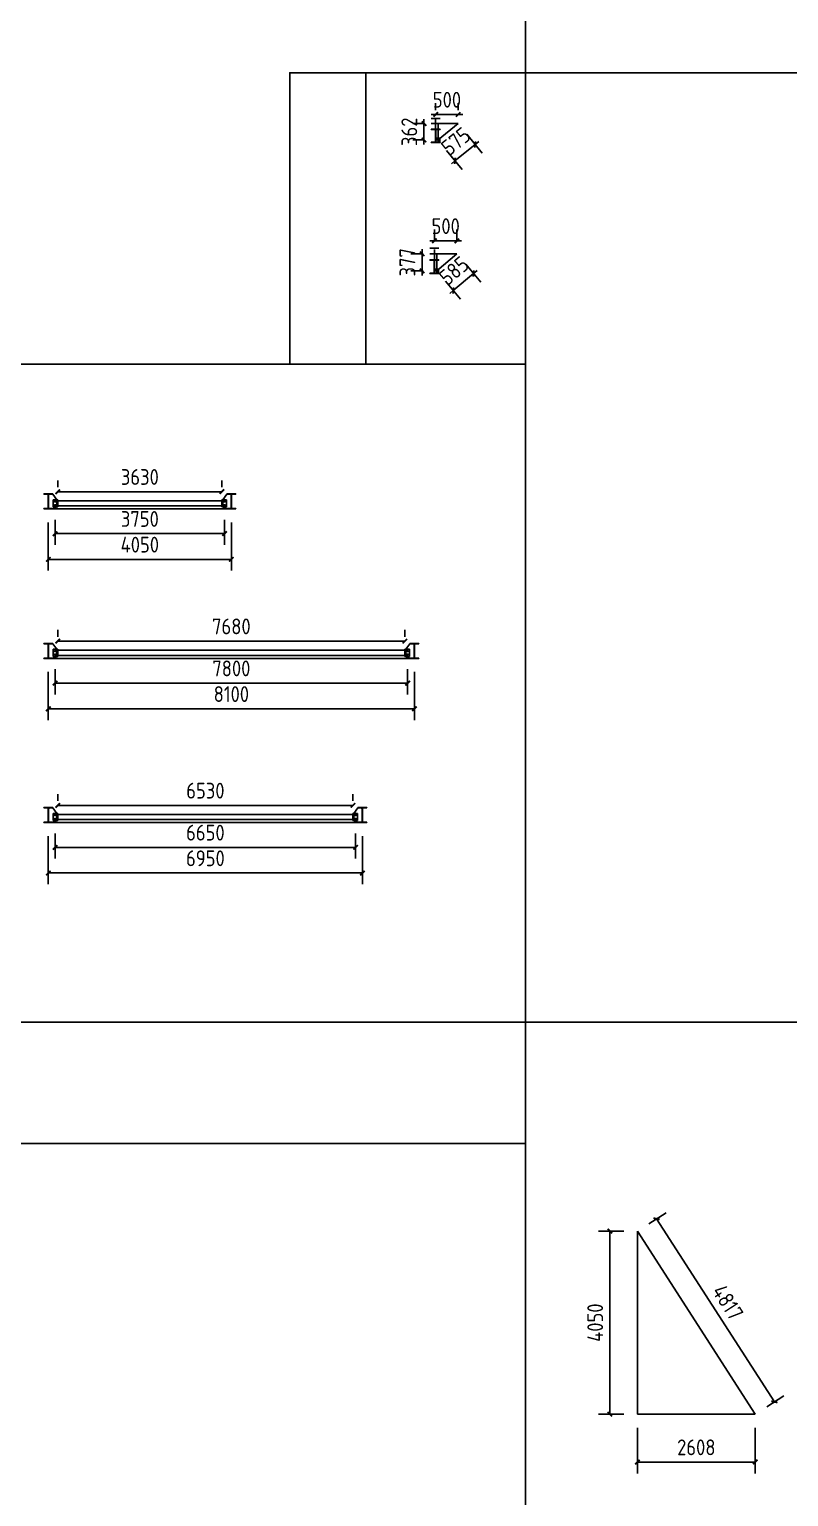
# Model space of a CAD drawing. Extents: x 533809 to 747315, y -17138 to 180511.
# Drawn here: x 555160 to 571960, y 98366 to 130824 of the extents above; entities that cross this region are included whole.
import ezdxf

# ---------------------------------------------------------------- set-up
doc = ezdxf.new("R2010")
doc.units = 0
doc.header["$LTSCALE"] = 1000
doc.header["$MEASUREMENT"] = 0
doc.linetypes.add('DASH', pattern=[0.35, 0.25, -0.1])
doc.styles.get("Standard").update_dxf_attribs({"font": 'gbenor.shx', "bigfont": 'gbcbig.shx'})
doc.dimstyles.get("Standard").update_dxf_attribs({"dimscale": 100, "dimtxt": 3.5, "dimasz": 1, "dimexe": 2.5, "dimexo": 3, "dimgap": 1.5, "dimtad": 1, "dimdec": 0, "dimzin": 0, "dimdsep": 46, "dimtxsty": 'Standard', "dimblk": 'ARCHTICK', "dimcen": 0.09, "dimadec": 0, "dimazin": 0, "dimtfac": 1, "dimtdec": 0, "dimtix": 1, "dimtmove": 2, "dimatfit": 3, "dimfxl": 1, "dimtolj": 1, "dimtzin": 0, "dimarcsym": 0})

# ---------------------------------------------------------------- blocks, each defined once
blk = doc.blocks.new('_ArchTick')
at = {"color": 0, "linetype": 'ByBlock', "const_width": 0.4}
blk.add_lwpolyline([(-0.5, -0.5), (0.5, 0.5)], dxfattribs=at)
blk = doc.blocks.new('*D2058')
at = {"color": 0, "lineweight": -2}
for p, q in [((563850, 125859), (563850, 125959)), ((563875, 125859), (563600, 125859)), ((563850, 125482), (563850, 125859)), ((563875, 125482), (563600, 125482)), ((563850, 125482), (563850, 125382))]:
    blk.add_line(p, q, dxfattribs=at)
at = {"layer": 'Defpoints', "color": 0}
for p in [(563850, 125859), (564175, 125859), (564175, 125482)]:
    blk.add_point(p, dxfattribs=at)
at = {"color": 0, "lineweight": -2, "xscale": 100, "yscale": 100, "zscale": 100}
for p, rotation in [((563850, 125859), 270), ((563850, 125482), 90)]:
    blk.add_blockref('_ArchTick', p, dxfattribs=dict(at, rotation=rotation))
at = {"color": 0, "insert": (563525, 125671), "char_height": 350, "attachment_point": 5, "rotation": 90}
blk.add_mtext('\\A1;377', dxfattribs=at)
blk = doc.blocks.new('*D2059')
at = {"color": 0, "lineweight": -2}
for p, q in [((564122, 126159), (564122, 126395)), ((564622, 126159), (564622, 126395)), ((564122, 126145), (564022, 126145)), ((564122, 126145), (564622, 126145)), ((564622, 126145), (564722, 126145))]:
    blk.add_line(p, q, dxfattribs=at)
at = {"layer": 'Defpoints', "color": 0}
for p in [(564622, 126145), (564122, 125859), (564622, 125859)]:
    blk.add_point(p, dxfattribs=at)
at = {"color": 0, "lineweight": -2, "xscale": 100, "yscale": 100, "zscale": 100}
blk.add_blockref('_ArchTick', (564122, 126145), dxfattribs=at)
at = {"color": 0, "lineweight": -2, "xscale": 100, "yscale": 100, "zscale": 100, "rotation": 180}
blk.add_blockref('_ArchTick', (564622, 126145), dxfattribs=at)
at = {"color": 0, "insert": (564372, 126470), "char_height": 350, "attachment_point": 5}
blk.add_mtext('\\A1;500', dxfattribs=at)
blk = doc.blocks.new('*D2060')
at = {"color": 0, "lineweight": -2}
for p, q in [((564816, 125630), (565150, 125234)), ((564988, 125425), (564541, 125048)), ((564988, 125425), (565065, 125490)), ((564369, 125253), (564703, 124857)), ((564541, 125048), (564465, 124984))]:
    blk.add_line(p, q, dxfattribs=at)
at = {"layer": 'Defpoints', "color": 0}
for p in [(564622, 125859), (564175, 125482), (564541, 125048)]:
    blk.add_point(p, dxfattribs=at)
at = {"color": 0, "lineweight": -2, "xscale": 100, "yscale": 100, "zscale": 100}
for p, rotation in [((564988, 125425), 220.1442984896703), ((564541, 125048), 40.14429848967026)]:
    blk.add_blockref('_ArchTick', p, dxfattribs=dict(at, rotation=rotation))
at = {"color": 0, "insert": (564555, 125485), "char_height": 350, "attachment_point": 5, "rotation": 40.1443}
blk.add_mtext('\\A1;585', dxfattribs=at)
blk = doc.blocks.new('*D2061')
at = {"color": 0, "lineweight": -2}
for p, q in [((564150, 129039), (564150, 129191)), ((564650, 129039), (564650, 129191)), ((564150, 128941), (564050, 128941)), ((564150, 128941), (564650, 128941)), ((564650, 128941), (564750, 128941))]:
    blk.add_line(p, q, dxfattribs=at)
at = {"layer": 'Defpoints', "color": 0}
for p in [(564650, 128941), (564150, 128739), (564650, 128739)]:
    blk.add_point(p, dxfattribs=at)
at = {"color": 0, "lineweight": -2, "xscale": 100, "yscale": 100, "zscale": 100}
blk.add_blockref('_ArchTick', (564150, 128941), dxfattribs=at)
at = {"color": 0, "lineweight": -2, "xscale": 100, "yscale": 100, "zscale": 100, "rotation": 180}
blk.add_blockref('_ArchTick', (564650, 128941), dxfattribs=at)
at = {"color": 0, "insert": (564400, 129266), "char_height": 350, "attachment_point": 5}
blk.add_mtext('\\A1;500', dxfattribs=at)
blk = doc.blocks.new('*D2062')
at = {"color": 0, "lineweight": -2}
for p, q in [((565024, 128277), (564577, 127915)), ((564839, 128506), (565182, 128083)), ((565024, 128277), (565102, 128340)), ((564392, 128144), (564735, 127721)), ((564577, 127915), (564500, 127852))]:
    blk.add_line(p, q, dxfattribs=at)
at = {"layer": 'Defpoints', "color": 0}
for p in [(564650, 128739), (564203, 128377), (564577, 127915)]:
    blk.add_point(p, dxfattribs=at)
at = {"color": 0, "lineweight": -2, "xscale": 100, "yscale": 100, "zscale": 100}
for p, rotation in [((565024, 128277), 219.0020542919071), ((564577, 127915), 39.00205429190709)]:
    blk.add_blockref('_ArchTick', p, dxfattribs=dict(at, rotation=rotation))
at = {"color": 0, "insert": (564596, 128349), "char_height": 350, "attachment_point": 5, "rotation": 39.0021}
blk.add_mtext('\\A1;575', dxfattribs=at)
blk = doc.blocks.new('*D2063')
at = {"color": 0, "lineweight": -2}
for p, q in [((563903, 128739), (563642, 128739)), ((563892, 128739), (563892, 128839)), ((563892, 128377), (563892, 128739)), ((563903, 128377), (563642, 128377)), ((563892, 128377), (563892, 128277))]:
    blk.add_line(p, q, dxfattribs=at)
at = {"layer": 'Defpoints', "color": 0}
for p in [(563892, 128739), (564203, 128739), (564203, 128377)]:
    blk.add_point(p, dxfattribs=at)
at = {"color": 0, "lineweight": -2, "xscale": 100, "yscale": 100, "zscale": 100}
for p, rotation in [((563892, 128739), 270), ((563892, 128377), 90)]:
    blk.add_blockref('_ArchTick', p, dxfattribs=dict(at, rotation=rotation))
at = {"color": 0, "insert": (563567, 128558), "char_height": 350, "attachment_point": 5, "rotation": 90}
blk.add_mtext('\\A1;362', dxfattribs=at)
blk = doc.blocks.new('*D2071')
at = {"color": 0, "lineweight": -2}
for p, q in [((568313, 104240), (567755, 104240)), ((568005, 100190), (568005, 104240)), ((568313, 100190), (567755, 100190))]:
    blk.add_line(p, q, dxfattribs=at)
at = {"layer": 'Defpoints', "color": 0}
for p in [(568005, 104240), (568613, 104240), (568613, 100190)]:
    blk.add_point(p, dxfattribs=at)
at = {"color": 0, "lineweight": -2, "xscale": 100, "yscale": 100, "zscale": 100}
for p, rotation in [((568005, 104240), 90), ((568005, 100190), 270)]:
    blk.add_blockref('_ArchTick', p, dxfattribs=dict(at, rotation=rotation))
at = {"color": 0, "insert": (567680, 102215), "char_height": 350, "attachment_point": 5, "rotation": 90}
blk.add_mtext('\\A1;4050', dxfattribs=at)
blk = doc.blocks.new('*D2072')
at = {"color": 0, "lineweight": -2}
for p, q in [((568613, 99890), (568613, 98882)), ((571221, 99890), (571221, 98882)), ((571221, 99132), (568613, 99132))]:
    blk.add_line(p, q, dxfattribs=at)
at = {"layer": 'Defpoints', "color": 0}
for p in [(568613, 100190), (571221, 100190), (568613, 99132)]:
    blk.add_point(p, dxfattribs=at)
at = {"color": 0, "lineweight": -2, "xscale": 100, "yscale": 100, "zscale": 100, "rotation": 180}
blk.add_blockref('_ArchTick', (568613, 99132), dxfattribs=at)
at = {"color": 0, "lineweight": -2, "xscale": 100, "yscale": 100, "zscale": 100}
blk.add_blockref('_ArchTick', (571221, 99132), dxfattribs=at)
at = {"color": 0, "insert": (569917, 99457), "char_height": 350, "attachment_point": 5}
blk.add_mtext('\\A1;2608', dxfattribs=at)
blk = doc.blocks.new('*D2073')
at = {"color": 0, "lineweight": -2}
for p, q in [((568866, 104403), (569247, 104648)), ((571645, 100463), (569037, 104513)), ((571474, 100353), (571855, 100598))]:
    blk.add_line(p, q, dxfattribs=at)
at = {"layer": 'Defpoints', "color": 0}
for p in [(568613, 104240), (569037, 104513), (571221, 100190)]:
    blk.add_point(p, dxfattribs=at)
at = {"color": 0, "lineweight": -2, "xscale": 100, "yscale": 100, "zscale": 100}
for p, rotation in [((569037, 104513), 122.7795352281228), ((571645, 100463), 302.7795352281228)]:
    blk.add_blockref('_ArchTick', p, dxfattribs=dict(at, rotation=rotation))
at = {"color": 0, "insert": (570614, 102664), "char_height": 350, "attachment_point": 5, "rotation": 302.7795}
blk.add_mtext('\\A1;4817', dxfattribs=at)
blk = doc.blocks.new('*D2246')
at = {"color": 0, "lineweight": -2}
for p, q in [((555790, 120695), (555790, 120847)), ((559420, 120695), (559420, 120847)), ((555790, 120597), (559420, 120597))]:
    blk.add_line(p, q, dxfattribs=at)
at = {"layer": 'Defpoints', "color": 0}
for p in [(559420, 120597), (555790, 120395), (559420, 120395)]:
    blk.add_point(p, dxfattribs=at)
at = {"color": 0, "lineweight": -2, "xscale": 100, "yscale": 100, "zscale": 100, "rotation": 180}
blk.add_blockref('_ArchTick', (555790, 120597), dxfattribs=at)
at = {"color": 0, "lineweight": -2, "xscale": 100, "yscale": 100, "zscale": 100}
blk.add_blockref('_ArchTick', (559420, 120597), dxfattribs=at)
at = {"color": 0, "insert": (557605, 120922), "char_height": 350, "attachment_point": 5}
blk.add_mtext('\\A1;3630', dxfattribs=at)
blk = doc.blocks.new('*D2247')
at = {"color": 0, "lineweight": -2}
for p, q in [((555580, 119914), (555580, 118850)), ((559630, 119914), (559630, 118850)), ((555580, 119100), (559630, 119100))]:
    blk.add_line(p, q, dxfattribs=at)
at = {"layer": 'Defpoints', "color": 0}
for p in [(555580, 120214), (559630, 120214), (559630, 119100)]:
    blk.add_point(p, dxfattribs=at)
at = {"color": 0, "lineweight": -2, "xscale": 100, "yscale": 100, "zscale": 100, "rotation": 180}
blk.add_blockref('_ArchTick', (555580, 119100), dxfattribs=at)
at = {"color": 0, "lineweight": -2, "xscale": 100, "yscale": 100, "zscale": 100}
blk.add_blockref('_ArchTick', (559630, 119100), dxfattribs=at)
at = {"color": 0, "insert": (557605, 119425), "char_height": 350, "attachment_point": 5}
blk.add_mtext('\\A1;4050', dxfattribs=at)
blk = doc.blocks.new('*D2248')
at = {"color": 0, "lineweight": -2}
for p, q in [((555730, 119974), (555730, 119418)), ((559480, 119974), (559480, 119418)), ((555730, 119668), (559480, 119668))]:
    blk.add_line(p, q, dxfattribs=at)
at = {"layer": 'Defpoints', "color": 0}
for p in [(555730, 120274), (559480, 120274), (559480, 119668)]:
    blk.add_point(p, dxfattribs=at)
at = {"color": 0, "lineweight": -2, "xscale": 100, "yscale": 100, "zscale": 100, "rotation": 180}
blk.add_blockref('_ArchTick', (555730, 119668), dxfattribs=at)
at = {"color": 0, "lineweight": -2, "xscale": 100, "yscale": 100, "zscale": 100}
blk.add_blockref('_ArchTick', (559480, 119668), dxfattribs=at)
at = {"color": 0, "insert": (557605, 119993), "char_height": 350, "attachment_point": 5}
blk.add_mtext('\\A1;3750', dxfattribs=at)
blk = doc.blocks.new('*D2249')
at = {"color": 0, "lineweight": -2}
for p, q in [((555790, 117389), (555790, 117541)), ((563470, 117389), (563470, 117541)), ((555790, 117291), (563470, 117291))]:
    blk.add_line(p, q, dxfattribs=at)
at = {"layer": 'Defpoints', "color": 0}
for p in [(563470, 117291), (555790, 117089), (563470, 117089)]:
    blk.add_point(p, dxfattribs=at)
at = {"color": 0, "lineweight": -2, "xscale": 100, "yscale": 100, "zscale": 100, "rotation": 180}
blk.add_blockref('_ArchTick', (555790, 117291), dxfattribs=at)
at = {"color": 0, "lineweight": -2, "xscale": 100, "yscale": 100, "zscale": 100}
blk.add_blockref('_ArchTick', (563470, 117291), dxfattribs=at)
at = {"color": 0, "insert": (559630, 117616), "char_height": 350, "attachment_point": 5}
blk.add_mtext('\\A1;7680', dxfattribs=at)
blk = doc.blocks.new('*D2250')
at = {"color": 0, "lineweight": -2}
for p, q in [((555580, 116608), (555580, 115544)), ((563680, 116608), (563680, 115544)), ((555580, 115794), (563680, 115794))]:
    blk.add_line(p, q, dxfattribs=at)
at = {"layer": 'Defpoints', "color": 0}
for p in [(555580, 116908), (563680, 116908), (563680, 115794)]:
    blk.add_point(p, dxfattribs=at)
at = {"color": 0, "lineweight": -2, "xscale": 100, "yscale": 100, "zscale": 100, "rotation": 180}
blk.add_blockref('_ArchTick', (555580, 115794), dxfattribs=at)
at = {"color": 0, "lineweight": -2, "xscale": 100, "yscale": 100, "zscale": 100}
blk.add_blockref('_ArchTick', (563680, 115794), dxfattribs=at)
at = {"color": 0, "insert": (559630, 116119), "char_height": 350, "attachment_point": 5}
blk.add_mtext('\\A1;8100', dxfattribs=at)
blk = doc.blocks.new('*D2251')
at = {"color": 0, "lineweight": -2}
for p, q in [((555730, 116668), (555730, 116112)), ((563530, 116668), (563530, 116112)), ((555730, 116362), (563530, 116362))]:
    blk.add_line(p, q, dxfattribs=at)
at = {"layer": 'Defpoints', "color": 0}
for p in [(555730, 116968), (563530, 116968), (563530, 116362)]:
    blk.add_point(p, dxfattribs=at)
at = {"color": 0, "lineweight": -2, "xscale": 100, "yscale": 100, "zscale": 100, "rotation": 180}
blk.add_blockref('_ArchTick', (555730, 116362), dxfattribs=at)
at = {"color": 0, "lineweight": -2, "xscale": 100, "yscale": 100, "zscale": 100}
blk.add_blockref('_ArchTick', (563530, 116362), dxfattribs=at)
at = {"color": 0, "insert": (559630, 116687), "char_height": 350, "attachment_point": 5}
blk.add_mtext('\\A1;7800', dxfattribs=at)
blk = doc.blocks.new('*D2252')
at = {"color": 0, "lineweight": -2}
for p, q in [((555790, 113757), (555790, 113908)), ((555790, 113658), (562320, 113658)), ((562320, 113757), (562320, 113908))]:
    blk.add_line(p, q, dxfattribs=at)
at = {"layer": 'Defpoints', "color": 0}
for p in [(562320, 113658), (555790, 113457), (562320, 113457)]:
    blk.add_point(p, dxfattribs=at)
at = {"color": 0, "lineweight": -2, "xscale": 100, "yscale": 100, "zscale": 100, "rotation": 180}
blk.add_blockref('_ArchTick', (555790, 113658), dxfattribs=at)
at = {"color": 0, "lineweight": -2, "xscale": 100, "yscale": 100, "zscale": 100}
blk.add_blockref('_ArchTick', (562320, 113658), dxfattribs=at)
at = {"color": 0, "insert": (559055, 113983), "char_height": 350, "attachment_point": 5}
blk.add_mtext('\\A1;6530', dxfattribs=at)
blk = doc.blocks.new('*D2253')
at = {"color": 0, "lineweight": -2}
for p, q in [((555580, 112976), (555580, 111912)), ((562530, 112976), (562530, 111912)), ((555580, 112162), (562530, 112162))]:
    blk.add_line(p, q, dxfattribs=at)
at = {"layer": 'Defpoints', "color": 0}
for p in [(555580, 113276), (562530, 113276), (562530, 112162)]:
    blk.add_point(p, dxfattribs=at)
at = {"color": 0, "lineweight": -2, "xscale": 100, "yscale": 100, "zscale": 100, "rotation": 180}
blk.add_blockref('_ArchTick', (555580, 112162), dxfattribs=at)
at = {"color": 0, "lineweight": -2, "xscale": 100, "yscale": 100, "zscale": 100}
blk.add_blockref('_ArchTick', (562530, 112162), dxfattribs=at)
at = {"color": 0, "insert": (559055, 112487), "char_height": 350, "attachment_point": 5}
blk.add_mtext('\\A1;6950', dxfattribs=at)
blk = doc.blocks.new('*D2254')
at = {"color": 0, "lineweight": -2}
for p, q in [((555730, 113036), (555730, 112479)), ((562380, 113036), (562380, 112479)), ((555730, 112729), (562380, 112729))]:
    blk.add_line(p, q, dxfattribs=at)
at = {"layer": 'Defpoints', "color": 0}
for p in [(555730, 113336), (562380, 113336), (562380, 112729)]:
    blk.add_point(p, dxfattribs=at)
at = {"color": 0, "lineweight": -2, "xscale": 100, "yscale": 100, "zscale": 100, "rotation": 180}
blk.add_blockref('_ArchTick', (555730, 112729), dxfattribs=at)
at = {"color": 0, "lineweight": -2, "xscale": 100, "yscale": 100, "zscale": 100}
blk.add_blockref('_ArchTick', (562380, 112729), dxfattribs=at)
at = {"color": 0, "insert": (559055, 113054), "char_height": 350, "attachment_point": 5}
blk.add_mtext('\\A1;6650', dxfattribs=at)

msp = doc.modelspace()

# ---------------------------------------------------------------- linework, layer by layer
for p, q in [((564250.2, 128849.4), (564050.2, 128849.4)), ((564250.2, 128739.4), (564050.2, 128739.4)), ((564250.2, 128619.4), (564050.2, 128619.4)), ((564050.2, 128619.4), (564050.2, 128611.4)), ((564050.2, 128611.4), (564250.2, 128611.4)), ((564147.2, 128611.4), (564147.2, 128327.4)), ((564153.2, 128611.4), (564153.2, 128327.4)), ((564250.2, 128611.4), (564250.2, 128619.4)), ((564050.2, 128319.4), (564050.2, 128327.4)), ((564050.2, 128327.4), (564250.2, 128327.4)), ((564250.2, 128319.4), (564050.2, 128319.4)), ((564250.2, 128327.4), (564250.2, 128319.4)), ((564222.2, 125984.3), (564022.2, 125984.3)), ((564222.2, 125859.3), (564022.2, 125859.3)), ((564222.2, 125724.3), (564022.2, 125724.3)), ((564022.2, 125724.3), (564022.2, 125716.3)), ((564022.2, 125716.3), (564222.2, 125716.3)), ((564119.2, 125716.3), (564119.2, 125432.3)), ((564125.2, 125716.3), (564125.2, 125432.3)), ((564222.2, 125716.3), (564222.2, 125724.3)), ((564022.2, 125424.3), (564022.2, 125432.3)), ((564022.2, 125432.3), (564222.2, 125432.3)), ((564222.2, 125424.3), (564022.2, 125424.3)), ((564222.2, 125432.3), (564222.2, 125424.3)), ((555679.9, 120546.5), (555479.9, 120546.5)), ((555479.9, 120546.5), (555479.9, 120538.5)), ((555479.9, 120538.5), (555679.9, 120538.5)), ((555576.9, 120538.5), (555576.9, 120222.5)), ((555582.9, 120538.5), (555582.9, 120222.5)), ((555679.9, 120538.5), (555582.9, 120538.5)), ((555582.9, 120523.5), (555597.9, 120538.5)), ((555582.9, 120506.5), (555582.9, 120222.5)), ((555679.9, 120538.5), (555679.9, 120546.5)), ((555679.9, 120538.5), (555769.9, 120418.5)), ((559529.9, 120538.5), (559439.9, 120418.5)), ((559529.9, 120546.5), (559729.9, 120546.5)), ((559529.9, 120538.5), (559529.9, 120546.5)), ((559729.9, 120538.5), (559529.9, 120538.5)), ((559529.9, 120538.5), (559626.9, 120538.5)), ((559626.9, 120523.5), (559611.9, 120538.5)), ((559626.9, 120538.5), (559626.9, 120222.5)), ((559626.9, 120506.5), (559626.9, 120222.5)), ((559632.9, 120538.5), (559632.9, 120222.5)), ((559729.9, 120546.5), (559729.9, 120538.5)), ((555479.9, 120214.5), (555479.9, 120222.5)), ((555479.9, 120222.5), (555679.9, 120222.5)), ((555679.9, 120214.5), (555479.9, 120214.5)), ((555579.9, 120214.5), (559629.9, 120214.5)), ((555582.9, 120237.5), (555597.9, 120222.5)), ((555582.9, 120222.5), (555679.9, 120222.5)), ((555679.9, 120222.5), (555769.9, 120258.5)), ((555679.9, 120222.5), (555679.9, 120214.5)), ((555753.9, 120378.5), (555705.9, 120378.5)), ((555753.9, 120298.5), (555705.9, 120298.5)), ((555729.9, 120354.5), (555729.9, 120402.5)), ((555729.9, 120274.5), (555729.9, 120322.5)), ((555789.9, 120395.5), (559419.9, 120395.5)), ((559419.9, 120281.5), (555789.9, 120281.5)), ((559419.9, 120395.5), (559419.9, 120281.5)), ((559529.9, 120222.5), (559439.9, 120258.5)), ((559455.9, 120378.5), (559503.9, 120378.5)), ((559455.9, 120298.5), (559503.9, 120298.5)), ((559479.9, 120354.5), (559479.9, 120402.5)), ((559479.9, 120274.5), (559479.9, 120322.5)), ((559729.9, 120222.5), (559529.9, 120222.5)), ((559529.9, 120222.5), (559529.9, 120214.5)), ((559626.9, 120222.5), (559529.9, 120222.5)), ((559529.9, 120214.5), (559729.9, 120214.5)), ((559626.9, 120237.5), (559611.9, 120222.5)), ((559729.9, 120214.5), (559729.9, 120222.5)), ((555679.9, 117240.4), (555479.9, 117240.4)), ((555479.9, 117240.4), (555479.9, 117232.4)), ((555479.9, 117232.4), (555679.9, 117232.4)), ((555576.9, 117232.4), (555576.9, 116916.4)), ((555582.9, 117232.4), (555582.9, 116916.4)), ((555679.9, 117232.4), (555582.9, 117232.4)), ((555582.9, 117217.4), (555597.9, 117232.4)), ((555582.9, 117200.4), (555582.9, 116916.4)), ((555679.9, 117232.4), (555679.9, 117240.4)), ((555679.9, 117232.4), (555769.9, 117112.4)), ((563579.9, 117232.4), (563489.9, 117112.4)), ((563579.9, 117240.4), (563779.9, 117240.4)), ((563579.9, 117232.4), (563579.9, 117240.4)), ((563779.9, 117232.4), (563579.9, 117232.4)), ((563579.9, 117232.4), (563676.9, 117232.4)), ((563676.9, 117217.4), (563661.9, 117232.4)), ((563676.9, 117232.4), (563676.9, 116916.4)), ((563676.9, 117200.4), (563676.9, 116916.4)), ((563682.9, 117232.4), (563682.9, 116916.4)), ((563779.9, 117240.4), (563779.9, 117232.4)), ((555479.9, 116908.4), (555479.9, 116916.4)), ((555479.9, 116916.4), (555679.9, 116916.4)), ((555679.9, 116908.4), (555479.9, 116908.4)), ((555579.9, 116908.4), (563679.9, 116908.4)), ((555582.9, 116931.4), (555597.9, 116916.4)), ((555582.9, 116916.4), (555679.9, 116916.4)), ((555679.9, 116916.4), (555769.9, 116952.4)), ((555679.9, 116916.4), (555679.9, 116908.4)), ((555753.9, 117072.4), (555705.9, 117072.4)), ((555753.9, 116992.4), (555705.9, 116992.4)), ((555729.9, 117048.4), (555729.9, 117096.4)), ((555729.9, 116968.4), (555729.9, 117016.4)), ((555789.9, 117089.4), (563469.9, 117089.4)), ((563469.9, 116975.4), (555789.9, 116975.4)), ((563469.9, 117089.4), (563469.9, 116975.4)), ((563579.9, 116916.4), (563489.9, 116952.4)), ((563505.9, 117072.4), (563553.9, 117072.4)), ((563505.9, 116992.4), (563553.9, 116992.4)), ((563529.9, 117048.4), (563529.9, 117096.4)), ((563529.9, 116968.4), (563529.9, 117016.4)), ((563779.9, 116916.4), (563579.9, 116916.4)), ((563579.9, 116916.4), (563579.9, 116908.4)), ((563676.9, 116916.4), (563579.9, 116916.4)), ((563579.9, 116908.4), (563779.9, 116908.4)), ((563676.9, 116931.4), (563661.9, 116916.4)), ((563779.9, 116908.4), (563779.9, 116916.4)), ((555679.9, 113607.8), (555479.9, 113607.8)), ((555479.9, 113607.8), (555479.9, 113599.8)), ((555679.9, 113599.8), (555679.9, 113607.8)), ((562429.9, 113607.8), (562629.9, 113607.8)), ((562429.9, 113599.8), (562429.9, 113607.8)), ((562629.9, 113607.8), (562629.9, 113599.8)), ((555479.9, 113599.8), (555679.9, 113599.8)), ((555479.9, 113275.8), (555479.9, 113283.8)), ((555479.9, 113283.8), (555679.9, 113283.8)), ((555576.9, 113599.8), (555576.9, 113283.8)), ((555582.9, 113599.8), (555582.9, 113283.8)), ((555679.9, 113599.8), (555582.9, 113599.8)), ((555582.9, 113584.8), (555597.9, 113599.8)), ((555582.9, 113567.8), (555582.9, 113283.8)), ((555582.9, 113298.8), (555597.9, 113283.8)), ((555582.9, 113283.8), (555679.9, 113283.8)), ((555679.9, 113599.8), (555769.9, 113479.8)), ((555679.9, 113283.8), (555769.9, 113319.8)), ((555679.9, 113283.8), (555679.9, 113275.8)), ((555753.9, 113439.8), (555705.9, 113439.8)), ((555753.9, 113359.8), (555705.9, 113359.8)), ((555729.9, 113415.8), (555729.9, 113463.8)), ((555729.9, 113335.8), (555729.9, 113383.8)), ((555789.9, 113456.8), (562319.9, 113456.8)), ((562319.9, 113342.8), (555789.9, 113342.8)), ((562319.9, 113456.8), (562319.9, 113342.8)), ((562429.9, 113599.8), (562339.9, 113479.8)), ((562429.9, 113283.8), (562339.9, 113319.8)), ((562355.9, 113439.8), (562403.9, 113439.8)), ((562355.9, 113359.8), (562403.9, 113359.8)), ((562379.9, 113415.8), (562379.9, 113463.8)), ((562379.9, 113335.8), (562379.9, 113383.8)), ((562629.9, 113599.8), (562429.9, 113599.8)), ((562429.9, 113599.8), (562526.9, 113599.8)), ((562629.9, 113283.8), (562429.9, 113283.8)), ((562429.9, 113283.8), (562429.9, 113275.8)), ((562526.9, 113283.8), (562429.9, 113283.8)), ((562526.9, 113584.8), (562511.9, 113599.8)), ((562526.9, 113298.8), (562511.9, 113283.8)), ((562526.9, 113599.8), (562526.9, 113283.8)), ((562526.9, 113567.8), (562526.9, 113283.8)), ((562532.9, 113599.8), (562532.9, 113283.8)), ((562629.9, 113275.8), (562629.9, 113283.8)), ((555679.9, 113275.8), (555479.9, 113275.8)), ((555579.9, 113275.8), (562529.9, 113275.8)), ((562429.9, 113275.8), (562629.9, 113275.8)), ((568613.4, 104240.2), (568613.4, 100190.2)), ((571221.4, 100190.2), (568613.4, 104240.2)), ((568613.4, 100190.2), (571221.4, 100190.2))]:
    msp.add_line(p, q)
at = {"color": 1}
for p, q in [((564150.2, 128849.4), (564150.2, 128319.4)), ((564122.2, 125954.3), (564122.2, 125424.3)), ((555579.9, 120538.5), (555579.9, 120214.5)), ((559629.9, 120538.5), (559629.9, 120214.5)), ((559629.9, 120538.5), (559629.9, 120214.5)), ((555579.9, 117232.4), (555579.9, 116908.4)), ((563679.9, 117232.4), (563679.9, 116908.4)), ((563679.9, 117232.4), (563679.9, 116908.4)), ((555579.9, 113599.8), (555579.9, 113275.8)), ((562529.9, 113599.8), (562529.9, 113275.8)), ((562529.9, 113599.8), (562529.9, 113275.8))]:
    msp.add_line(p, q, dxfattribs=at)
at = {"color": 6}
for p, q in [((564150.2, 128739.4), (564650.2, 128739.4)), ((564203.2, 128377.4), (564203.2, 128739.4)), ((564650.2, 128739.4), (564203.2, 128377.4)), ((564122.2, 125859.3), (564622.2, 125859.3)), ((564175.2, 125482.3), (564175.2, 125859.3)), ((564622.2, 125859.3), (564175.2, 125482.3))]:
    msp.add_line(p, q, dxfattribs=at)
at = {"color": 2}
for p, q in [((564153.2, 128327.4), (564153.2, 128417.4)), ((564153.2, 128417.4), (564243.2, 128417.4)), ((564153.2, 128377.4), (564243.2, 128377.4)), ((564243.2, 128327.4), (564153.2, 128327.4)), ((564203.2, 128417.4), (564203.2, 128327.4)), ((564243.2, 128417.4), (564243.2, 128327.4)), ((564125.2, 125432.3), (564125.2, 125522.3)), ((564125.2, 125522.3), (564215.2, 125522.3)), ((564125.2, 125482.3), (564215.2, 125482.3)), ((564215.2, 125432.3), (564125.2, 125432.3)), ((564175.2, 125522.3), (564175.2, 125432.3)), ((564215.2, 125522.3), (564215.2, 125432.3)), ((555689.9, 120258.5), (555689.9, 120418.5)), ((555789.9, 120418.5), (555689.9, 120418.5)), ((555779.9, 120258.5), (555779.9, 120418.5)), ((555789.9, 120258.5), (555789.9, 120418.5)), ((559419.9, 120258.5), (559419.9, 120418.5)), ((559419.9, 120418.5), (559519.9, 120418.5)), ((559429.9, 120258.5), (559429.9, 120418.5)), ((559519.9, 120258.5), (559519.9, 120418.5)), ((555689.9, 120258.5), (555789.9, 120258.5)), ((555789.9, 120338.5), (555789.9, 120395.5)), ((559419.9, 120338.5), (559419.9, 120395.5)), ((559519.9, 120258.5), (559419.9, 120258.5)), ((555689.9, 116952.4), (555689.9, 117112.4)), ((555789.9, 117112.4), (555689.9, 117112.4)), ((555689.9, 116952.4), (555789.9, 116952.4)), ((555779.9, 116952.4), (555779.9, 117112.4)), ((555789.9, 116952.4), (555789.9, 117112.4)), ((555789.9, 117032.4), (555789.9, 117089.4)), ((563469.9, 116952.4), (563469.9, 117112.4)), ((563469.9, 117112.4), (563569.9, 117112.4)), ((563469.9, 117032.4), (563469.9, 117089.4)), ((563569.9, 116952.4), (563469.9, 116952.4)), ((563479.9, 116952.4), (563479.9, 117112.4)), ((563569.9, 116952.4), (563569.9, 117112.4)), ((555689.9, 113319.8), (555689.9, 113479.8)), ((555789.9, 113479.8), (555689.9, 113479.8)), ((555689.9, 113319.8), (555789.9, 113319.8)), ((555779.9, 113319.8), (555779.9, 113479.8)), ((555789.9, 113319.8), (555789.9, 113479.8)), ((555789.9, 113399.8), (555789.9, 113456.8)), ((562319.9, 113319.8), (562319.9, 113479.8)), ((562319.9, 113479.8), (562419.9, 113479.8)), ((562319.9, 113399.8), (562319.9, 113456.8)), ((562419.9, 113319.8), (562319.9, 113319.8)), ((562329.9, 113319.8), (562329.9, 113479.8)), ((562419.9, 113319.8), (562419.9, 113479.8))]:
    msp.add_line(p, q, dxfattribs=at)
at = {"linetype": 'DASH'}
for p, q in [((555769.9, 120418.5), (555769.9, 120258.5)), ((559439.9, 120418.5), (559439.9, 120258.5)), ((555769.9, 117112.4), (555769.9, 116952.4)), ((563489.9, 117112.4), (563489.9, 116952.4)), ((555769.9, 113479.8), (555769.9, 113319.8)), ((562339.9, 113479.8), (562339.9, 113319.8))]:
    msp.add_line(p, q, dxfattribs=at)
for points in [[(566139.1, 129862.3), (595839.1, 129862.3), (595839.1, 150862.3), (566139.1, 150862.3)], [(562602.7, 129862.3), (560921.7, 129862.3), (560921.7, 123420), (562602.7, 123420)], [(566139.1, 129862.3), (562602.7, 129862.3), (562602.7, 123420), (566139.1, 123420)], [(566139.1, 108862.3), (595839.1, 108862.3), (595839.1, 129862.3), (566139.1, 129862.3)], [(566139.1, 123420), (533808.7, 123420), (533808.7, 108862.3), (566139.1, 108862.3)], [(566139.1, 108862.3), (533808.7, 108862.3), (533808.7, 106177.9), (566139.1, 106177.9)], [(595839.1, 108862.3), (566139.1, 108862.3), (566139.1, 96393.9), (595839.1, 96393.9)]]:
    msp.add_lwpolyline(points, close=True)
for centre in [(555729.9, 120378.5), (555729.9, 120298.5), (559479.9, 120378.5), (559479.9, 120298.5), (555729.9, 117072.4), (555729.9, 116992.4), (563529.9, 117072.4), (563529.9, 116992.4), (555729.9, 113439.8), (555729.9, 113359.8), (562379.9, 113439.8), (562379.9, 113359.8)]:
    msp.add_circle(centre, 9)

# ---------------------------------------------------------------- dimensions: what is measured, and where the dimension line sits
at = {"color": 6}
for p1, p2, distance, picture, middle in [((564150.2, 128739.4), (564650.2, 128739.4), 201.2, '*D2061', (564400.2, 129265.7)), ((564203.2, 128377.4), (564203.2, 128739.4), 311.4, '*D2063', (563566.8, 128558.4)), ((564650.2, 128739.4), (564203.2, 128377.4), 594.7, '*D2062', (564596.4, 128348.9)), ((564122.2, 125859.3), (564622.2, 125859.3), 285.9, '*D2059', (564372.2, 126470.2)), ((564175.2, 125482.3), (564175.2, 125859.3), 324.7, '*D2058', (563525.5, 125670.8)), ((564622.2, 125859.3), (564175.2, 125482.3), 568, '*D2060', (564555.4, 125485))]:
    dim = msp.add_aligned_dim(p1=p1, p2=p2, distance=distance, dimstyle='Standard', dxfattribs=at)
    dim.commit()
    dim.dimension.update_dxf_attribs({"geometry": picture, "text_midpoint": middle})
for p1, p2, distance, picture, middle in [((555789.9, 120395.5), (559419.9, 120395.5), 201.6, '*D2246', (557604.9, 120922.1)), ((555579.9, 120214.5), (559629.9, 120214.5), -1114.2, '*D2247', (557604.9, 119425.3)), ((555789.9, 117089.4), (563469.9, 117089.4), 201.6, '*D2249', (559629.9, 117616)), ((555579.9, 116908.4), (563679.9, 116908.4), -1114.2, '*D2250', (559629.9, 116119.2)), ((555789.9, 113456.8), (562319.9, 113456.8), 201.6, '*D2252', (559054.9, 113983.4)), ((555579.9, 113275.8), (562529.9, 113275.8), -1114.2, '*D2253', (559054.9, 112486.6)), ((571221.4, 100190.2), (568613.4, 104240.2), -503.3, '*D2073', (570613.8, 102663.7)), ((568613.4, 100190.2), (568613.4, 104240.2), 608.6, '*D2071', (567679.9, 102215.2)), ((571221.4, 100190.2), (568613.4, 100190.2), 1058.7, '*D2072', (569917.4, 99456.5))]:
    dim = msp.add_aligned_dim(p1=p1, p2=p2, distance=distance, dimstyle='Standard')
    dim.commit()
    dim.dimension.update_dxf_attribs({"geometry": picture, "text_midpoint": middle})
for base, p1, p2, picture, middle in [((559479.9, 119668.2), (555729.9, 120274.5), (559479.9, 120274.5), '*D2248', (557604.9, 119993.2)), ((563529.9, 116362.1), (555729.9, 116968.4), (563529.9, 116968.4), '*D2251', (559629.9, 116687.1)), ((562379.9, 112729.5), (555729.9, 113335.8), (562379.9, 113335.8), '*D2254', (559054.9, 113054.5))]:
    dim = msp.add_linear_dim(base=base, p1=p1, p2=p2, dimstyle='Standard')
    dim.commit()
    dim.dimension.update_dxf_attribs({"geometry": picture, "text_midpoint": middle})

doc.saveas('drawing.dxf')
